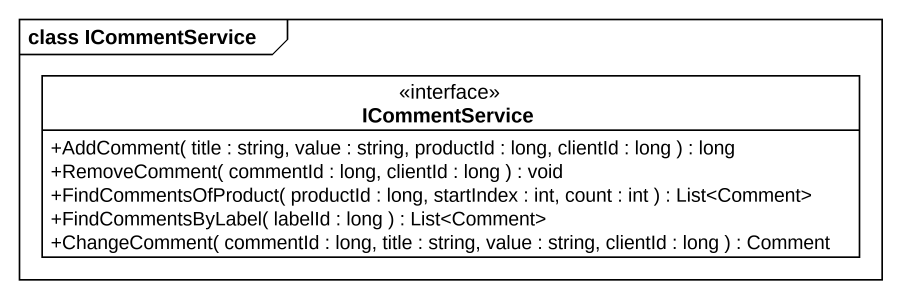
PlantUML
@startuml
mainframe class ICommentService
hide circle
hide empty members
skinparam classAttributeIconSize 0
interface ICommentService {
  +AddComment( title : string, value : string, productId : long, clientId : long ) : long
  +RemoveComment( commentId : long, clientId : long ) : void
  +FindCommentsOfProduct( productId : long, startIndex : int, count : int ) : List<Comment>
  +FindCommentsByLabel( labelId : long ) : List<Comment>
  +ChangeComment( commentId : long, title : string, value : string, clientId : long ) : Comment
}
@enduml
